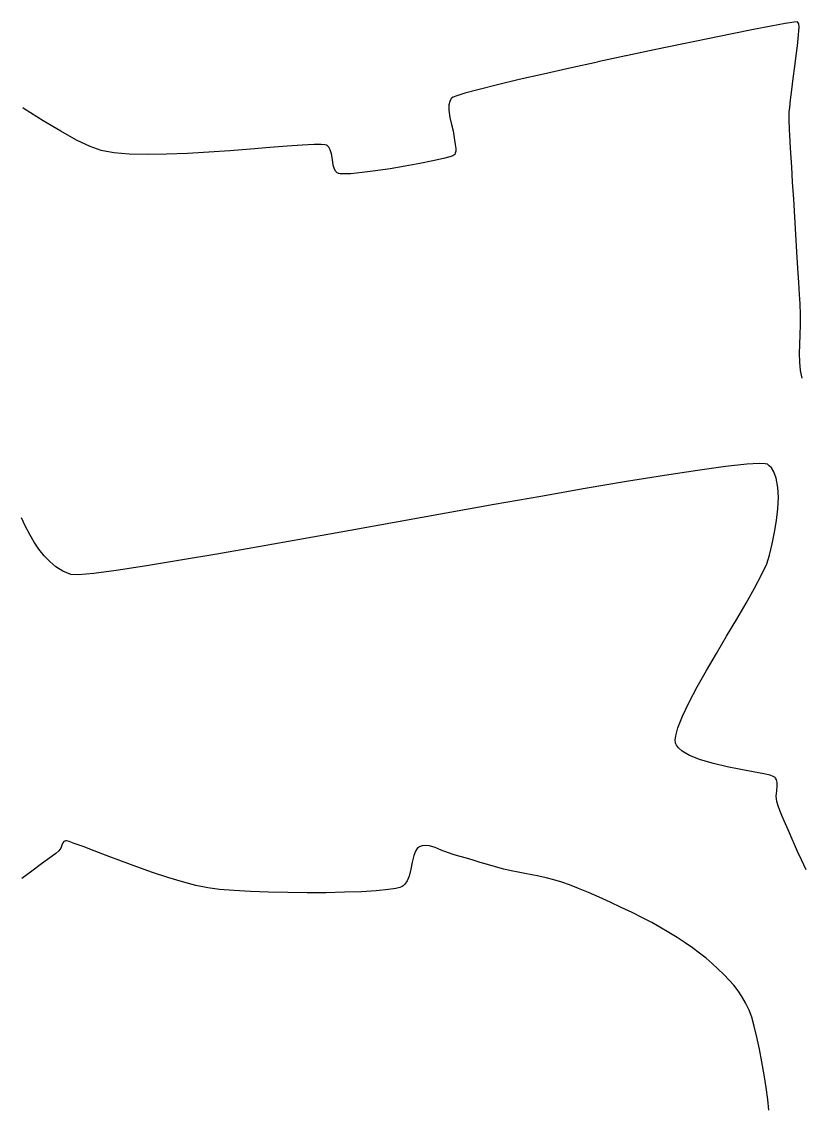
# Model space of a CAD drawing. Header units: feet. Extents: x 26064 to 27719, y 16802 to 28989.
# Drawn here: x 26825.4 to 26910.3, y 16977 to 17095.4 of the extents above; entities that cross this region are included whole.
import ezdxf

# ---------------------------------------------------------------- set-up
doc = ezdxf.new("R2010")
doc.units = ezdxf.units.FT
doc.header["$LTSCALE"] = 50
doc.header["$MEASUREMENT"] = 0
doc.linetypes.add('HIDDEN', pattern=[0.375, 0.25, -0.125])
doc.linetypes.add('HIDN25', pattern=[0.0938, 0.0625, -0.0313])
doc.layers.add('CONT-MJR', color=160, linetype='HIDDEN')
doc.layers.add('CONT-MNR', color=55, linetype='HIDN25')

msp = doc.modelspace()

# ---------------------------------------------------------------- linework, layer by layer
at = {"layer": 'CONT-MJR', "color": 7}
for p, q in [((26898.88498, 17046.56485, 640), (26895.2756, 17046.01455, 640)), ((26901.90786, 17046.97798, 640), (26898.88498, 17046.56485, 640)), ((26904.25485, 17047.23351, 640), (26901.90786, 17046.97798, 640)), ((26905.58572, 17047.3107, 640), (26904.25485, 17047.23351, 640)), ((26906.23491, 17047.2875, 640), (26905.58572, 17047.3107, 640)), ((26906.49081, 17047.23096, 640), (26906.23491, 17047.2875, 640)), ((26906.56354, 17047.18988, 640), (26906.49081, 17047.23096, 640)), ((26906.68533, 17047.07933, 640), (26906.56354, 17047.18988, 640)), ((26906.90461, 17046.83177, 640), (26906.68533, 17047.07933, 640)), ((26907.17574, 17046.3985, 640), (26906.90461, 17046.83177, 640)), ((26907.43746, 17045.71685, 640), (26907.17574, 17046.3985, 640)), ((26891.16914, 17045.34756, 640), (26886.65498, 17044.58432, 640)), ((26895.2756, 17046.01455, 640), (26891.16914, 17045.34756, 640)), ((26907.62168, 17044.72273, 640), (26907.43746, 17045.71685, 640)), ((26886.65498, 17044.58432, 640), (26881.82253, 17043.7453, 640)), ((26907.66968, 17043.60319, 640), (26907.62168, 17044.72273, 640)), ((26876.76119, 17042.85095, 640), (26871.56036, 17041.92173, 640)), ((26881.82253, 17043.7453, 640), (26876.76119, 17042.85095, 640)), ((26907.60566, 17042.39296, 640), (26907.66968, 17043.60319, 640)), ((26871.56036, 17041.92173, 640), (26866.30945, 17040.97811, 640)), ((26907.45384, 17041.12678, 640), (26907.60566, 17042.39296, 640)), ((26825.80098, 17040.47389, 640), (26825.35354, 17041.39988, 640)), ((26826.25988, 17039.59199, 640), (26825.80098, 17040.47389, 640)), ((26866.30945, 17040.97811, 640), (26861.09784, 17040.04052, 640)), ((26907.23841, 17039.83938, 640), (26907.45384, 17041.12678, 640)), ((26826.7412, 17038.76128, 640), (26826.25988, 17039.59199, 640)), ((26861.09784, 17040.04052, 640), (26856.01495, 17039.12945, 640)), ((26906.98357, 17038.56551, 640), (26907.23841, 17039.83938, 640)), ((26827.25589, 17037.98887, 640), (26826.7412, 17038.76128, 640)), ((26851.15017, 17038.26533, 640), (26846.5929, 17037.46863, 640)), ((26856.01495, 17039.12945, 640), (26851.15017, 17038.26533, 640)), ((26906.71354, 17037.33988, 640), (26906.98357, 17038.56551, 640)), ((26827.81492, 17037.28186, 640), (26827.25589, 17037.98887, 640)), ((26828.42924, 17036.64735, 640), (26827.81492, 17037.28186, 640)), ((26846.5929, 17037.46863, 640), (26842.43255, 17036.75981, 640)), ((26906.40124, 17036.41632, 640), (26906.71354, 17037.33988, 640)), ((26829.10981, 17036.09245, 640), (26828.42924, 17036.64735, 640)), ((26829.86759, 17035.62426, 640), (26829.10981, 17036.09245, 640)), ((26838.75852, 17036.15933, 640), (26835.6602, 17035.68764, 640)), ((26842.43255, 17036.75981, 640), (26838.75852, 17036.15933, 640)), ((26905.8415, 17035.20894, 640), (26906.40124, 17036.41632, 640)), ((26830.71354, 17035.24988, 640), (26829.86759, 17035.62426, 640)), ((26831.54831, 17035.21245, 640), (26830.71354, 17035.24988, 640)), ((26833.22699, 17035.36519, 640), (26831.54831, 17035.21245, 640)), ((26835.6602, 17035.68764, 640), (26833.22699, 17035.36519, 640)), ((26905.08021, 17033.76786, 640), (26905.8415, 17035.20894, 640)), ((26904.16329, 17032.1432, 640), (26905.08021, 17033.76786, 640)), ((26903.13661, 17030.38509, 640), (26904.16329, 17032.1432, 640)), ((26902.04607, 17028.54364, 640), (26903.13661, 17030.38509, 640)), ((26900.93757, 17026.66898, 640), (26902.04607, 17028.54364, 640)), ((26899.857, 17024.81123, 640), (26900.93757, 17026.66898, 640)), ((26898.85025, 17023.0205, 640), (26899.857, 17024.81123, 640)), ((26897.96323, 17021.34693, 640), (26898.85025, 17023.0205, 640)), ((26897.24182, 17019.84062, 640), (26897.96323, 17021.34693, 640)), ((26896.73191, 17018.55171, 640), (26897.24182, 17019.84062, 640)), ((26896.50712, 17017.71079, 640), (26896.73191, 17018.55171, 640)), ((26896.46077, 17017.20789, 640), (26896.50712, 17017.71079, 640)), ((26896.49358, 17016.93949, 640), (26896.46077, 17017.20789, 640)), ((26896.53021, 17016.82655, 640), (26896.49358, 17016.93949, 640)), ((26896.60089, 17016.68097, 640), (26896.53021, 17016.82655, 640)), ((26896.79809, 17016.40347, 640), (26896.60089, 17016.68097, 640)), ((26897.22132, 17016.01982, 640), (26896.79809, 17016.40347, 640)), ((26897.98946, 17015.56485, 640), (26897.22132, 17016.01982, 640)), ((26899.20423, 17015.07784, 640), (26897.98946, 17015.56485, 640)), ((26900.60729, 17014.66967, 640), (26899.20423, 17015.07784, 640)), ((26902.09727, 17014.32754, 640), (26900.60729, 17014.66967, 640)), ((26903.57282, 17014.03867, 640), (26902.09727, 17014.32754, 640)), ((26904.93258, 17013.79026, 640), (26903.57282, 17014.03867, 640)), ((26906.07519, 17013.56952, 640), (26904.93258, 17013.79026, 640)), ((26906.76482, 17013.40425, 640), (26906.07519, 17013.56952, 640)), ((26907.11706, 17013.28261, 640), (26906.76482, 17013.40425, 640)), ((26907.26115, 17013.20109, 640), (26907.11706, 17013.28261, 640)), ((26907.30354, 17013.15988, 640), (26907.26115, 17013.20109, 640)), ((26907.36256, 17013.07602, 640), (26907.30354, 17013.15988, 640)), ((26907.45168, 17012.90205, 640), (26907.36256, 17013.07602, 640)), ((26907.52407, 17012.62624, 640), (26907.45168, 17012.90205, 640)), ((26907.48519, 17011.70459, 640), (26907.53706, 17012.23289, 640)), ((26907.53706, 17012.23289, 640), (26907.52407, 17012.62624, 640)), ((26907.44339, 17011.14149, 640), (26907.48519, 17011.70459, 640)), ((26907.50354, 17010.54988, 640), (26907.44339, 17011.14149, 640)), ((26907.63493, 17010.09185, 640), (26907.50354, 17010.54988, 640)), ((26907.81946, 17009.58341, 640), (26907.63493, 17010.09185, 640)), ((26908.04639, 17009.02926, 640), (26907.81946, 17009.58341, 640)), ((26908.30499, 17008.43413, 640), (26908.04639, 17009.02926, 640)), ((26908.58454, 17007.80271, 640), (26908.30499, 17008.43413, 640)), ((26908.8743, 17007.13973, 640), (26908.58454, 17007.80271, 640)), ((26909.16354, 17006.44988, 640), (26908.8743, 17007.13973, 640)), ((26909.40789, 17005.89053, 640), (26909.16354, 17006.44988, 640)), ((26909.76175, 17005.12841, 640), (26909.40789, 17005.89053, 640)), ((26910.20116, 17004.19778, 640), (26909.76175, 17005.12841, 640)), ((26910.7022, 17003.13293, 640), (26910.20116, 17004.19778, 640))]:
    msp.add_line(p, q, dxfattribs=at)
at = {"layer": 'CONT-MNR', "color": 7, "extrusion": (0.182026, -0.983294, 0)}
msp.add_line((26908.39948, 17095.17583, 639), (26906.90353, 17094.8989, 639), dxfattribs=at)
at = {"layer": 'CONT-MNR', "color": 7, "extrusion": (0.164566, -0.986366, 0)}
msp.add_line((26909.37163, 17095.33802, 639), (26908.39948, 17095.17583, 639), dxfattribs=at)
at = {"layer": 'CONT-MNR', "color": 7, "extrusion": (0.086986, -0.99621, 0)}
msp.add_line((26909.74574, 17095.37069, 639), (26909.37163, 17095.33802, 639), dxfattribs=at)
at = {"layer": 'CONT-MNR', "color": 7, "extrusion": (0.847883, 0.530183, 0)}
msp.add_line((26909.89328, 17095.13473, 639), (26909.74574, 17095.37069, 639), dxfattribs=at)
at = {"layer": 'CONT-MNR', "color": 7, "extrusion": (0.996381, 0.084996, 0)}
msp.add_line((26909.92271, 17094.78978, 639), (26909.89328, 17095.13473, 639), dxfattribs=at)
at = {"layer": 'CONT-MNR', "color": 7, "extrusion": (0.198984, -0.980003, 0)}
msp.add_line((26902.63728, 17094.06004, 639), (26900.01548, 17093.5277, 639), dxfattribs=at)
at = {"layer": 'CONT-MNR', "color": 7, "extrusion": (0.195241, -0.980755, 0)}
msp.add_line((26904.95805, 17094.52204, 639), (26902.63728, 17094.06004, 639), dxfattribs=at)
at = {"layer": 'CONT-MNR', "color": 7, "extrusion": (0.190176, -0.98175, 0)}
msp.add_line((26906.90353, 17094.8989, 639), (26904.95805, 17094.52204, 639), dxfattribs=at)
at = {"layer": 'CONT-MNR', "color": 7}
for p, q in [((26909.83006, 17093.54118, 639), (26909.86574, 17093.95069, 639)), ((26909.86574, 17093.95069, 639), (26909.89365, 17094.38028, 639)), ((26909.89365, 17094.38028, 639), (26909.92271, 17094.78978, 639)), ((26897.16691, 17092.93981, 639), (26894.16582, 17092.31118, 639)), ((26909.73983, 17092.75939, 639), (26909.83006, 17093.54118, 639)), ((26891.08646, 17091.65659, 639), (26888.00309, 17090.99085, 639)), ((26872.0345, 17086.93676, 639), (26871.93051, 17086.7099, 639)), ((26872.1024, 17087.03902, 639), (26872.0345, 17086.93676, 639)), ((26908.90615, 17086.05924, 639), (26909.00369, 17086.89656, 639)), ((26827.70984, 17084.61009, 639), (26825.64411, 17085.91634, 639)), ((26871.84527, 17086.32242, 639), (26871.83898, 17085.74201, 639)), ((26871.9508, 17084.96613, 639), (26872.12704, 17084.20181, 639)), ((26872.29428, 17083.52143, 639), (26872.37907, 17082.99736, 639)), ((26908.89074, 17083.52569, 639), (26908.87171, 17083.97482, 639)), ((26908.91256, 17083.10547, 639), (26908.89074, 17083.52569, 639)), ((26858.34913, 17081.99995, 639), (26857.96538, 17082.02742, 639)), ((26858.5574, 17081.94069, 639), (26858.50834, 17081.96418, 639)), ((26872.37907, 17082.99736, 639), (26872.43774, 17082.50047, 639)), ((26834.02074, 17081.36569, 639), (26832.82532, 17081.79185, 639)), ((26835.38862, 17081.11786, 639), (26834.02074, 17081.36569, 639)), ((26839.01774, 17080.92936, 639), (26837.07597, 17080.97768, 639)), ((26854.26744, 17081.83562, 639), (26852.36685, 17081.68343, 639)), ((26858.94525, 17081.44463, 639), (26858.7866, 17081.72488, 639)), ((26859.07741, 17080.9997, 639), (26858.94525, 17081.44463, 639)), ((26872.26488, 17080.79126, 639), (26871.92969, 17080.67528, 639)), ((26872.39278, 17080.85592, 639), (26872.26488, 17080.79126, 639)), ((26872.42574, 17080.88402, 639), (26872.39278, 17080.85592, 639)), ((26872.59361, 17081.2829, 639), (26872.53905, 17081.07197, 639)), ((26909.12061, 17079.60632, 639), (26909.03175, 17081.07859, 639)), ((26859.26927, 17079.77724, 639), (26859.17366, 17080.38486, 639)), ((26867.101, 17079.65507, 639), (26865.46987, 17079.38319, 639)), ((26868.67191, 17079.94252, 639), (26867.101, 17079.65507, 639)), ((26860.02003, 17078.83291, 639), (26859.84303, 17078.86886, 639)), ((26861.17891, 17078.84286, 639), (26860.42166, 17078.81277, 639)), ((26862.41245, 17078.95888, 639), (26861.17891, 17078.84286, 639)), ((26865.46987, 17079.38319, 639), (26863.8749, 17079.14506, 639)), ((26909.68695, 17070.34435, 639), (26909.57161, 17072.22618, 639)), ((26909.79479, 17068.5822, 639), (26909.68695, 17070.34435, 639)), ((26910.03074, 17064.68569, 639), (26909.97095, 17065.68567, 639)), ((26909.99581, 17060.27762, 639), (26910.03066, 17061.31711, 639)), ((26910.00459, 17058.33974, 639), (26909.97986, 17059.28428, 639)), ((26910.26324, 17056.60777, 639), (26910.09179, 17057.44668, 639)), ((26829.62765, 17005.48304, 641), (26829.42386, 17005.16797, 641)), ((26868.38197, 17005.42924, 641), (26868.197, 17005.15321, 641)), ((26868.7312, 17005.66714, 641), (26868.62386, 17005.61797, 641)), ((26868.94912, 17005.73627, 641), (26868.7312, 17005.66714, 641)), ((26869.28455, 17005.77425, 641), (26868.94912, 17005.73627, 641)), ((26870.35931, 17005.53723, 641), (26869.74889, 17005.72258, 641)), ((26871.69333, 17004.9943, 641), (26871.0063, 17005.27426, 641)), ((26872.42386, 17004.75797, 641), (26871.69333, 17004.9943, 641)), ((26828.45461, 17004.41569, 641), (26827.55672, 17003.75641, 641)), ((26836.25736, 17004.04572, 641), (26834.69423, 17004.63467, 641)), ((26837.91078, 17003.43838, 641), (26836.25736, 17004.04572, 641)), ((26873.08265, 17004.57849, 641), (26872.42386, 17004.75797, 641)), ((26876.05337, 17003.68342, 641), (26875.25124, 17003.924, 641)), ((26839.60016, 17002.84196, 641), (26837.91078, 17003.43838, 641)), ((26867.70799, 17003.19788, 641), (26867.5165, 17002.44712, 641)), ((26876.90273, 17003.43979, 641), (26876.05337, 17003.68342, 641)), ((26877.80386, 17003.19797, 641), (26876.90273, 17003.43979, 641)), ((26878.59769, 17003.0101, 641), (26877.80386, 17003.19797, 641)), ((26880.86504, 17002.5833, 641), (26880.11456, 17002.71791, 641)), ((26842.8696, 17001.79911, 641), (26841.27121, 17002.28577, 641)), ((26845.63114, 17001.15161, 641), (26844.34101, 17001.41129, 641)), ((26852.23449, 17000.68734, 641), (26850.26234, 17000.76155, 641)), ((26858.51274, 17000.6345, 641), (26856.42565, 17000.62365, 641)), ((26860.50623, 17000.67405, 641), (26858.51274, 17000.6345, 641)), ((26863.94856, 17000.83987, 641), (26862.34016, 17000.74245, 641)), ((26865.26547, 17000.96649, 641), (26863.94856, 17000.83987, 641)), ((26866.49387, 17001.19312, 641), (26866.06481, 17001.08891, 641)), ((26866.76101, 17001.30797, 641), (26866.69083, 17001.2685, 641)), ((26888.16881, 17000.14031, 641), (26887.0069, 17000.64295, 641)), ((26889.3733, 16999.60013, 641), (26888.16881, 17000.14031, 641)), ((26890.58463, 16999.03818, 641), (26889.3733, 16999.60013, 641)), ((26891.76708, 16998.47023, 641), (26890.58463, 16999.03818, 641)), ((26892.88492, 16997.91203, 641), (26891.76708, 16998.47023, 641)), ((26895.75654, 16996.31192, 641), (26894.78386, 16996.88797, 641)), ((26898.34174, 16994.62692, 641), (26897.53329, 16995.18469, 641)), ((26899.09983, 16994.06867, 641), (26898.34174, 16994.62692, 641)), ((26900.47371, 16992.93749, 641), (26899.80976, 16993.50662, 641)), ((26901.09386, 16992.35797, 641), (26900.47371, 16992.93749, 641)), ((26902.31103, 16991.13097, 641), (26901.73852, 16991.7214, 641)), ((26905.62033, 16983.62212, 641), (26905.33959, 16984.93177, 641)), ((26906.52081, 16978.13166, 641), (26906.34531, 16979.4331, 641))]:
    msp.add_line(p, q, dxfattribs=at)
at = {"layer": 'CONT-MNR', "color": 7, "extrusion": (0.20212, -0.979361, 0)}
msp.add_line((26900.01548, 17093.5277, 639), (26897.16691, 17092.93981, 639), dxfattribs=at)
at = {"layer": 'CONT-MNR', "color": 7, "extrusion": (0.992479, -0.122417, 0)}
msp.add_line((26909.61027, 17091.70905, 639), (26909.73983, 17092.75939, 639), dxfattribs=at)
at = {"layer": 'CONT-MNR', "color": 7, "extrusion": (0.207926, -0.978145, 0)}
msp.add_line((26894.16582, 17092.31118, 639), (26891.08646, 17091.65659, 639), dxfattribs=at)
at = {"layer": 'CONT-MNR', "color": 7, "extrusion": (0.992103, -0.125429, 0)}
msp.add_line((26909.45664, 17090.49388, 639), (26909.61027, 17091.70905, 639), dxfattribs=at)
at = {"layer": 'CONT-MNR', "color": 7, "extrusion": (0.218935, -0.975739, 0)}
msp.add_line((26884.98997, 17090.32876, 639), (26882.12135, 17089.6851, 639), dxfattribs=at)
at = {"layer": 'CONT-MNR', "color": 7, "extrusion": (0.214617, -0.976698, 0)}
msp.add_line((26888.00309, 17090.99085, 639), (26884.98997, 17090.32876, 639), dxfattribs=at)
at = {"layer": 'CONT-MNR', "color": 7, "extrusion": (0.991995, -0.126279, 0)}
msp.add_line((26909.29418, 17089.2176, 639), (26909.45664, 17090.49388, 639), dxfattribs=at)
at = {"layer": 'CONT-MNR', "color": 7, "extrusion": (0.232101, -0.972692, 0)}
msp.add_line((26879.47149, 17089.07468, 639), (26877.11463, 17088.51229, 639), dxfattribs=at)
at = {"layer": 'CONT-MNR', "color": 7, "extrusion": (-0.22448, 0.974479, 0)}
msp.add_line((26882.12135, 17089.6851, 639), (26879.47149, 17089.07468, 639), dxfattribs=at)
at = {"layer": 'CONT-MNR', "color": 7, "extrusion": (0.992093, -0.125504, 0)}
msp.add_line((26909.13811, 17087.98392, 639), (26909.29418, 17089.2176, 639), dxfattribs=at)
at = {"layer": 'CONT-MNR', "color": 7, "extrusion": (0.262959, -0.964807, 0)}
msp.add_line((26875.12504, 17088.01274, 639), (26873.57697, 17087.59081, 639), dxfattribs=at)
at = {"layer": 'CONT-MNR', "color": 7, "extrusion": (0.243526, -0.969894, 0)}
msp.add_line((26877.11463, 17088.51229, 639), (26875.12504, 17088.01274, 639), dxfattribs=at)
at = {"layer": 'CONT-MNR', "color": 7, "extrusion": (0.992445, -0.122688, 0)}
msp.add_line((26909.00369, 17086.89656, 639), (26909.13811, 17087.98392, 639), dxfattribs=at)
at = {"layer": 'CONT-MNR', "color": 7, "extrusion": (0.976646, -0.214855, 0)}
msp.add_line((26871.93051, 17086.7099, 639), (26871.84527, 17086.32242, 639), dxfattribs=at)
at = {"layer": 'CONT-MNR', "color": 7, "extrusion": (-0.682257, 0.731112, 0)}
msp.add_line((26872.14009, 17087.07419, 639), (26872.1024, 17087.03902, 639), dxfattribs=at)
at = {"layer": 'CONT-MNR', "color": 7, "extrusion": (-0.48418, 0.874968, 0)}
msp.add_line((26872.2928, 17087.1587, 639), (26872.14009, 17087.07419, 639), dxfattribs=at)
at = {"layer": 'CONT-MNR', "color": 7, "extrusion": (-0.36166, 0.93231, 0)}
msp.add_line((26872.70631, 17087.3191, 639), (26872.2928, 17087.1587, 639), dxfattribs=at)
at = {"layer": 'CONT-MNR', "color": 7, "extrusion": (-0.2979, 0.954597, 0)}
msp.add_line((26873.57697, 17087.59081, 639), (26872.70631, 17087.3191, 639), dxfattribs=at)
at = {"layer": 'CONT-MNR', "color": 7, "extrusion": (-0.546353, -0.837555, 0)}
msp.add_line((26825.64411, 17085.91634, 639), (26825.49784, 17086.01176, 639), dxfattribs=at)
at = {"layer": 'CONT-MNR', "color": 7, "extrusion": (0.989775, 0.142641, 0)}
msp.add_line((26871.83898, 17085.74201, 639), (26871.9508, 17084.96613, 639), dxfattribs=at)
at = {"layer": 'CONT-MNR', "color": 7, "extrusion": (0.999341, -0.036287, 0)}
msp.add_line((26908.84447, 17085.1276, 639), (26908.86074, 17085.57569, 639), dxfattribs=at)
at = {"layer": 'CONT-MNR', "color": 7, "extrusion": (0.995619, -0.093504, 0)}
msp.add_line((26908.86074, 17085.57569, 639), (26908.90615, 17086.05924, 639), dxfattribs=at)
at = {"layer": 'CONT-MNR', "color": 7, "extrusion": (-0.515465, -0.856911, 0)}
msp.add_line((26829.62512, 17083.45798, 639), (26827.70984, 17084.61009, 639), dxfattribs=at)
at = {"layer": 'CONT-MNR', "color": 7, "extrusion": (0.999999, -0.001322, 0)}
msp.add_line((26908.84395, 17084.73717, 639), (26908.84447, 17085.1276, 639), dxfattribs=at)
at = {"layer": 'CONT-MNR', "color": 7, "extrusion": (0.999591, 0.028581, 0)}
msp.add_line((26908.85457, 17084.36577, 639), (26908.84395, 17084.73717, 639), dxfattribs=at)
at = {"layer": 'CONT-MNR', "color": 7, "extrusion": (0.999041, 0.043787, 0)}
msp.add_line((26908.87171, 17083.97482, 639), (26908.85457, 17084.36577, 639), dxfattribs=at)
at = {"layer": 'CONT-MNR', "color": 7, "extrusion": (0.485043, 0.87449, 0)}
msp.add_line((26831.3452, 17082.50392, 639), (26829.62512, 17083.45798, 639), dxfattribs=at)
at = {"layer": 'CONT-MNR', "color": 7, "extrusion": (0.971094, 0.238697, 0)}
msp.add_line((26872.12704, 17084.20181, 639), (26872.29428, 17083.52143, 639), dxfattribs=at)
at = {"layer": 'CONT-MNR', "color": 7, "extrusion": (0.998335, 0.057685, 0)}
msp.add_line((26908.96098, 17082.26738, 639), (26908.91256, 17083.10547, 639), dxfattribs=at)
at = {"layer": 'CONT-MNR', "color": 7, "extrusion": (-0.433528, -0.90114, 0)}
msp.add_line((26832.82532, 17081.79185, 639), (26831.3452, 17082.50392, 639), dxfattribs=at)
at = {"layer": 'CONT-MNR', "color": 7, "extrusion": (0.07178, -0.99742, 0)}
msp.add_line((26855.90187, 17081.95324, 639), (26854.26744, 17081.83562, 639), dxfattribs=at)
at = {"layer": 'CONT-MNR', "color": 7, "extrusion": (0.051539, -0.998671, 0)}
msp.add_line((26857.20505, 17082.0205, 639), (26855.90187, 17081.95324, 639), dxfattribs=at)
at = {"layer": 'CONT-MNR', "color": 7, "extrusion": (0.009098, -0.999959, 0)}
msp.add_line((26857.96538, 17082.02742, 639), (26857.20505, 17082.0205, 639), dxfattribs=at)
at = {"layer": 'CONT-MNR', "color": 7, "extrusion": (-0.219153, -0.97569, 0)}
msp.add_line((26858.50834, 17081.96418, 639), (26858.34913, 17081.99995, 639), dxfattribs=at)
at = {"layer": 'CONT-MNR', "color": 7, "extrusion": (0.598493, 0.801128, 0)}
msp.add_line((26858.64273, 17081.87695, 639), (26858.5574, 17081.94069, 639), dxfattribs=at)
at = {"layer": 'CONT-MNR', "color": 7, "extrusion": (0.981556, 0.191174, 0)}
msp.add_line((26872.43774, 17082.50047, 639), (26872.52946, 17082.02955, 639), dxfattribs=at)
at = {"layer": 'CONT-MNR', "color": 7, "extrusion": (0.988264, 0.152754, 0)}
msp.add_line((26872.52946, 17082.02955, 639), (26872.59651, 17081.59574, 639), dxfattribs=at)
at = {"layer": 'CONT-MNR', "color": 7, "extrusion": (0.998233, 0.059428, 0)}
msp.add_line((26909.03175, 17081.07859, 639), (26908.96098, 17082.26738, 639), dxfattribs=at)
at = {"layer": 'CONT-MNR', "color": 7, "extrusion": (-0.082789, -0.996567, 0)}
msp.add_line((26837.07597, 17080.97768, 639), (26835.38862, 17081.11786, 639), dxfattribs=at)
at = {"layer": 'CONT-MNR', "color": 7, "extrusion": (0.013011, -0.999915, 0)}
msp.add_line((26841.14884, 17080.95709, 639), (26839.01774, 17080.92936, 639), dxfattribs=at)
at = {"layer": 'CONT-MNR', "color": 7, "extrusion": (0.03898, -0.99924, 0)}
msp.add_line((26843.4042, 17081.04507, 639), (26841.14884, 17080.95709, 639), dxfattribs=at)
at = {"layer": 'CONT-MNR', "color": 7, "extrusion": (0.057122, -0.998367, 0)}
msp.add_line((26845.71876, 17081.1775, 639), (26843.4042, 17081.04507, 639), dxfattribs=at)
at = {"layer": 'CONT-MNR', "color": 7, "extrusion": (0.069599, -0.997575, 0)}
msp.add_line((26848.02743, 17081.33857, 639), (26845.71876, 17081.1775, 639), dxfattribs=at)
at = {"layer": 'CONT-MNR', "color": 7, "extrusion": (0.077485, -0.996993, 0)}
msp.add_line((26850.26515, 17081.51248, 639), (26848.02743, 17081.33857, 639), dxfattribs=at)
at = {"layer": 'CONT-MNR', "color": 7, "extrusion": (0.081073, -0.996708, 0)}
msp.add_line((26852.36685, 17081.68343, 639), (26850.26515, 17081.51248, 639), dxfattribs=at)
at = {"layer": 'CONT-MNR', "color": 7, "extrusion": (0.726404, 0.687268, 0)}
msp.add_line((26858.7866, 17081.72488, 639), (26858.64273, 17081.87695, 639), dxfattribs=at)
at = {"layer": 'CONT-MNR', "color": 7, "extrusion": (0.987967, 0.154664, 0)}
msp.add_line((26859.17366, 17080.38486, 639), (26859.07741, 17080.9997, 639), dxfattribs=at)
at = {"layer": 'CONT-MNR', "color": 7, "extrusion": (0.799314, -0.600914, 0)}
msp.add_line((26872.47081, 17080.94397, 639), (26872.42574, 17080.88402, 639), dxfattribs=at)
at = {"layer": 'CONT-MNR', "color": 7, "extrusion": (0.882425, -0.470454, 0)}
msp.add_line((26872.53905, 17081.07197, 639), (26872.47081, 17080.94397, 639), dxfattribs=at)
at = {"layer": 'CONT-MNR', "color": 7, "extrusion": (0.999957, -0.009286, 0)}
msp.add_line((26872.59651, 17081.59574, 639), (26872.59361, 17081.2829, 639), dxfattribs=at)
at = {"layer": 'CONT-MNR', "color": 7, "extrusion": (0.95654, 0.291601, 0)}
msp.add_line((26859.39997, 17079.34848, 639), (26859.26927, 17079.77724, 639), dxfattribs=at)
at = {"layer": 'CONT-MNR', "color": 7, "extrusion": (0.197418, -0.980319, 0)}
msp.add_line((26870.08621, 17080.22733, 639), (26868.67191, 17079.94252, 639), dxfattribs=at)
at = {"layer": 'CONT-MNR', "color": 7, "extrusion": (0.221659, -0.975124, 0)}
msp.add_line((26871.24754, 17080.49132, 639), (26870.08621, 17080.22733, 639), dxfattribs=at)
at = {"layer": 'CONT-MNR', "color": 7, "extrusion": (-0.260381, 0.965506, 0)}
msp.add_line((26871.92969, 17080.67528, 639), (26871.24754, 17080.49132, 639), dxfattribs=at)
at = {"layer": 'CONT-MNR', "color": 7, "extrusion": (0.998156, 0.060695, 0)}
msp.add_line((26909.22329, 17077.91775, 639), (26909.12061, 17079.60632, 639), dxfattribs=at)
at = {"layer": 'CONT-MNR', "color": 7, "extrusion": (0.857813, 0.513962, 0)}
msp.add_line((26859.55698, 17079.08643, 639), (26859.39997, 17079.34848, 639), dxfattribs=at)
at = {"layer": 'CONT-MNR', "color": 7, "extrusion": (0.693121, 0.720822, 0)}
msp.add_line((26859.6995, 17078.94939, 639), (26859.55698, 17079.08643, 639), dxfattribs=at)
at = {"layer": 'CONT-MNR', "color": 7, "extrusion": (0.547727, 0.836657, 0)}
msp.add_line((26859.78407, 17078.89402, 639), (26859.6995, 17078.94939, 639), dxfattribs=at)
at = {"layer": 'CONT-MNR', "color": 7, "extrusion": (-0.392586, -0.919716, 0)}
msp.add_line((26859.84303, 17078.86886, 639), (26859.78407, 17078.89402, 639), dxfattribs=at)
at = {"layer": 'CONT-MNR', "color": 7, "extrusion": (-0.050085, -0.998745, 0)}
msp.add_line((26860.42166, 17078.81277, 639), (26860.02003, 17078.83291, 639), dxfattribs=at)
at = {"layer": 'CONT-MNR', "color": 7, "extrusion": (0.126285, -0.991994, 0)}
msp.add_line((26863.8749, 17079.14506, 639), (26862.41245, 17078.95888, 639), dxfattribs=at)
at = {"layer": 'CONT-MNR', "color": 7, "extrusion": (0.99814, 0.060961, 0)}
msp.add_line((26909.33552, 17076.08007, 639), (26909.22329, 17077.91775, 639), dxfattribs=at)
at = {"layer": 'CONT-MNR', "color": 7, "extrusion": (0.998131, 0.061112, 0)}
msp.add_line((26909.45305, 17074.16048, 639), (26909.33552, 17076.08007, 639), dxfattribs=at)
at = {"layer": 'CONT-MNR', "color": 7, "extrusion": (0.998127, 0.06118, 0)}
msp.add_line((26909.57161, 17072.22618, 639), (26909.45305, 17074.16048, 639), dxfattribs=at)
at = {"layer": 'CONT-MNR', "color": 7, "extrusion": (0.998145, 0.060883, 0)}
msp.add_line((26909.89088, 17067.0069, 639), (26909.79479, 17068.5822, 639), dxfattribs=at)
at = {"layer": 'CONT-MNR', "color": 7, "extrusion": (0.998169, 0.060492, 0)}
msp.add_line((26909.97095, 17065.68567, 639), (26909.89088, 17067.0069, 639), dxfattribs=at)
at = {"layer": 'CONT-MNR', "color": 7, "extrusion": (0.999432, 0.033696, 0)}
msp.add_line((26910.06991, 17063.52381, 639), (26910.03074, 17064.68569, 639), dxfattribs=at)
at = {"layer": 'CONT-MNR', "color": 7, "extrusion": (0.999979, -0.006485, 0)}
msp.add_line((26910.06262, 17062.40006, 639), (26910.06991, 17063.52381, 639), dxfattribs=at)
at = {"layer": 'CONT-MNR', "color": 7, "extrusion": (0.999565, -0.029501, 0)}
msp.add_line((26910.03066, 17061.31711, 639), (26910.06262, 17062.40006, 639), dxfattribs=at)
at = {"layer": 'CONT-MNR', "color": 7, "extrusion": (0.999871, -0.016058, 0)}
msp.add_line((26909.97986, 17059.28428, 639), (26909.99581, 17060.27762, 639), dxfattribs=at)
at = {"layer": 'CONT-MNR', "color": 7, "extrusion": (0.995267, 0.097179, 0)}
msp.add_line((26910.09179, 17057.44668, 639), (26910.00459, 17058.33974, 639), dxfattribs=at)
at = {"layer": 'CONT-MNR', "color": 7, "extrusion": (0.783779, -0.62104, 0)}
msp.add_line((26829.98347, 17006.18724, 641), (26829.874, 17006.04909, 641), dxfattribs=at)
at = {"layer": 'CONT-MNR', "color": 7, "extrusion": (-0.575106, 0.818079, 0)}
msp.add_line((26830.07817, 17006.25382, 641), (26829.98347, 17006.18724, 641), dxfattribs=at)
at = {"layer": 'CONT-MNR', "color": 7, "extrusion": (0.397933, -0.917414, 0)}
msp.add_line((26830.13386, 17006.27797, 641), (26830.07817, 17006.25382, 641), dxfattribs=at)
at = {"layer": 'CONT-MNR', "color": 7, "extrusion": (0.111002, -0.99382, 0)}
msp.add_line((26830.16171, 17006.28108, 641), (26830.13386, 17006.27797, 641), dxfattribs=at)
at = {"layer": 'CONT-MNR', "color": 7, "extrusion": (-0.153605, -0.988132, 0)}
msp.add_line((26830.26559, 17006.26493, 641), (26830.16171, 17006.28108, 641), dxfattribs=at)
at = {"layer": 'CONT-MNR', "color": 7, "extrusion": (-0.273194, -0.961959, 0)}
msp.add_line((26830.53541, 17006.18831, 641), (26830.26559, 17006.26493, 641), dxfattribs=at)
at = {"layer": 'CONT-MNR', "color": 7, "extrusion": (0.324481, 0.945892, 0)}
msp.add_line((26831.08969, 17005.99816, 641), (26830.53541, 17006.18831, 641), dxfattribs=at)
at = {"layer": 'CONT-MNR', "color": 7, "extrusion": (0.637753, -0.770241, 0)}
msp.add_line((26829.42386, 17005.16797, 641), (26829.10773, 17004.90622, 641), dxfattribs=at)
at = {"layer": 'CONT-MNR', "color": 7, "extrusion": (0.925189, -0.379506, 0)}
msp.add_line((26829.76345, 17005.81409, 641), (26829.62765, 17005.48304, 641), dxfattribs=at)
at = {"layer": 'CONT-MNR', "color": 7, "extrusion": (0.904866, -0.425697, 0)}
msp.add_line((26829.874, 17006.04909, 641), (26829.76345, 17005.81409, 641), dxfattribs=at)
at = {"layer": 'CONT-MNR', "color": 7, "extrusion": (-0.347353, -0.937734, 0)}
msp.add_line((26832.05608, 17005.6402, 641), (26831.08969, 17005.99816, 641), dxfattribs=at)
at = {"layer": 'CONT-MNR', "color": 7, "extrusion": (0.355762, 0.934577, 0)}
msp.add_line((26833.2757, 17005.17593, 641), (26832.05608, 17005.6402, 641), dxfattribs=at)
at = {"layer": 'CONT-MNR', "color": 7, "extrusion": (0.356495, 0.934297, 0)}
msp.add_line((26834.69423, 17004.63467, 641), (26833.2757, 17005.17593, 641), dxfattribs=at)
at = {"layer": 'CONT-MNR', "color": 7, "extrusion": (0.934937, -0.354815, 0)}
msp.add_line((26868.197, 17005.15321, 641), (26868.01667, 17004.67802, 641), dxfattribs=at)
at = {"layer": 'CONT-MNR', "color": 7, "extrusion": (-0.66309, 0.74854, 0)}
msp.add_line((26868.53611, 17005.56579, 641), (26868.38197, 17005.42924, 641), dxfattribs=at)
at = {"layer": 'CONT-MNR', "color": 7, "extrusion": (0.511159, -0.859486, 0)}
msp.add_line((26868.62386, 17005.61797, 641), (26868.53611, 17005.56579, 641), dxfattribs=at)
at = {"layer": 'CONT-MNR', "color": 7, "extrusion": (-0.110585, -0.993867, 0)}
msp.add_line((26869.74889, 17005.72258, 641), (26869.28455, 17005.77425, 641), dxfattribs=at)
at = {"layer": 'CONT-MNR', "color": 7, "extrusion": (-0.376532, -0.926404, 0)}
msp.add_line((26871.0063, 17005.27426, 641), (26870.35931, 17005.53723, 641), dxfattribs=at)
at = {"layer": 'CONT-MNR', "color": 7, "extrusion": (0.590215, -0.807246, 0)}
msp.add_line((26827.55672, 17003.75641, 641), (26826.50629, 17002.98839, 641), dxfattribs=at)
at = {"layer": 'CONT-MNR', "color": 7, "extrusion": (0.600539, -0.799596, 0)}
msp.add_line((26829.10773, 17004.90622, 641), (26828.45461, 17004.41569, 641), dxfattribs=at)
at = {"layer": 'CONT-MNR', "color": 7, "extrusion": (0.982262, -0.187512, 0)}
msp.add_line((26867.85484, 17003.9671, 641), (26867.70799, 17003.19788, 641), dxfattribs=at)
at = {"layer": 'CONT-MNR', "color": 7, "extrusion": (0.975056, -0.221959, 0)}
msp.add_line((26868.01667, 17004.67802, 641), (26867.85484, 17003.9671, 641), dxfattribs=at)
at = {"layer": 'CONT-MNR', "color": 7, "extrusion": (-0.281894, -0.959446, 0)}
msp.add_line((26873.77044, 17004.37642, 641), (26873.08265, 17004.57849, 641), dxfattribs=at)
at = {"layer": 'CONT-MNR', "color": 7, "extrusion": (-0.291471, -0.95658, 0)}
msp.add_line((26874.49179, 17004.15662, 641), (26873.77044, 17004.37642, 641), dxfattribs=at)
at = {"layer": 'CONT-MNR', "color": 7, "extrusion": (-0.292874, -0.956151, 0)}
msp.add_line((26875.25124, 17003.924, 641), (26874.49179, 17004.15662, 641), dxfattribs=at)
at = {"layer": 'CONT-MNR', "color": 7, "extrusion": (0.592394, -0.805648, 0)}
msp.add_line((26826.50629, 17002.98839, 641), (26825.39555, 17002.17165, 641), dxfattribs=at)
at = {"layer": 'CONT-MNR', "color": 7, "extrusion": (-0.315806, -0.948824, 0)}
msp.add_line((26841.27121, 17002.28577, 641), (26839.60016, 17002.84196, 641), dxfattribs=at)
at = {"layer": 'CONT-MNR', "color": 7, "extrusion": (-0.19838, -0.980125, 0)}
msp.add_line((26879.36335, 17002.85513, 641), (26878.59769, 17003.0101, 641), dxfattribs=at)
at = {"layer": 'CONT-MNR', "color": 7, "extrusion": (-0.179693, -0.983723, 0)}
msp.add_line((26880.11456, 17002.71791, 641), (26879.36335, 17002.85513, 641), dxfattribs=at)
at = {"layer": 'CONT-MNR', "color": 7, "extrusion": (-0.189266, -0.981926, 0)}
msp.add_line((26881.62849, 17002.43614, 641), (26880.86504, 17002.5833, 641), dxfattribs=at)
at = {"layer": 'CONT-MNR', "color": 7, "extrusion": (-0.254867, -0.966976, 0)}
msp.add_line((26844.34101, 17001.41129, 641), (26842.8696, 17001.79911, 641), dxfattribs=at)
at = {"layer": 'CONT-MNR', "color": 7, "extrusion": (0.592031, -0.805915, 0)}
msp.add_line((26866.86893, 17001.38725, 641), (26866.76101, 17001.30797, 641), dxfattribs=at)
at = {"layer": 'CONT-MNR', "color": 7, "extrusion": (-0.697714, 0.716376, 0)}
msp.add_line((26867.05985, 17001.5732, 641), (26866.86893, 17001.38725, 641), dxfattribs=at)
at = {"layer": 'CONT-MNR', "color": 7, "extrusion": (0.825479, -0.564432, 0)}
msp.add_line((26867.29108, 17001.91138, 641), (26867.05985, 17001.5732, 641), dxfattribs=at)
at = {"layer": 'CONT-MNR', "color": 7, "extrusion": (0.921732, -0.387829, 0)}
msp.add_line((26867.5165, 17002.44712, 641), (26867.29108, 17001.91138, 641), dxfattribs=at)
at = {"layer": 'CONT-MNR', "color": 7, "extrusion": (0.216052, 0.976382, 0)}
msp.add_line((26882.41864, 17002.2613, 641), (26881.62849, 17002.43614, 641), dxfattribs=at)
at = {"layer": 'CONT-MNR', "color": 7, "extrusion": (0.253521, 0.96733, 0)}
msp.add_line((26883.24919, 17002.04362, 641), (26882.41864, 17002.2613, 641), dxfattribs=at)
at = {"layer": 'CONT-MNR', "color": 7, "extrusion": (0.297479, 0.954728, 0)}
msp.add_line((26884.13386, 17001.76797, 641), (26883.24919, 17002.04362, 641), dxfattribs=at)
at = {"layer": 'CONT-MNR', "color": 7, "extrusion": (-0.339009, -0.940783, 0)}
msp.add_line((26884.9537, 17001.47255, 641), (26884.13386, 17001.76797, 641), dxfattribs=at)
at = {"layer": 'CONT-MNR', "color": 7, "extrusion": (-0.365114, -0.930963, 0)}
msp.add_line((26885.92328, 17001.09229, 641), (26884.9537, 17001.47255, 641), dxfattribs=at)
at = {"layer": 'CONT-MNR', "color": 7, "extrusion": (-0.123891, -0.992296, 0)}
msp.add_line((26846.8947, 17000.99385, 641), (26845.63114, 17001.15161, 641), dxfattribs=at)
at = {"layer": 'CONT-MNR', "color": 7, "extrusion": (-0.082793, -0.996567, 0)}
msp.add_line((26848.46042, 17000.86377, 641), (26846.8947, 17000.99385, 641), dxfattribs=at)
at = {"layer": 'CONT-MNR', "color": 7, "extrusion": (-0.056641, -0.998395, 0)}
msp.add_line((26850.26234, 17000.76155, 641), (26848.46042, 17000.86377, 641), dxfattribs=at)
at = {"layer": 'CONT-MNR', "color": 7, "extrusion": (-0.022159, -0.999754, 0)}
msp.add_line((26854.31091, 17000.64132, 641), (26852.23449, 17000.68734, 641), dxfattribs=at)
at = {"layer": 'CONT-MNR', "color": 7, "extrusion": (-0.008354, -0.999965, 0)}
msp.add_line((26856.42565, 17000.62365, 641), (26854.31091, 17000.64132, 641), dxfattribs=at)
at = {"layer": 'CONT-MNR', "color": 7, "extrusion": (0.037271, -0.999305, 0)}
msp.add_line((26862.34016, 17000.74245, 641), (26860.50623, 17000.67405, 641), dxfattribs=at)
at = {"layer": 'CONT-MNR', "color": 7, "extrusion": (0.151394, -0.988474, 0)}
msp.add_line((26866.06481, 17001.08891, 641), (26865.26547, 17000.96649, 641), dxfattribs=at)
at = {"layer": 'CONT-MNR', "color": 7, "extrusion": (0.35745, -0.933932, 0)}
msp.add_line((26866.69083, 17001.2685, 641), (26866.49387, 17001.19312, 641), dxfattribs=at)
at = {"layer": 'CONT-MNR', "color": 7, "extrusion": (-0.383037, -0.923733, 0)}
msp.add_line((26887.0069, 17000.64295, 641), (26885.92328, 17001.09229, 641), dxfattribs=at)
at = {"layer": 'CONT-MNR', "color": 7, "extrusion": (0.463799, 0.885941, 0)}
msp.add_line((26893.90243, 16997.37935, 641), (26892.88492, 16997.91203, 641), dxfattribs=at)
at = {"layer": 'CONT-MNR', "color": 7, "extrusion": (-0.486924, -0.873444, 0)}
msp.add_line((26894.78386, 16996.88797, 641), (26893.90243, 16997.37935, 641), dxfattribs=at)
at = {"layer": 'CONT-MNR', "color": 7, "extrusion": (0.526203, 0.850359, 0)}
msp.add_line((26896.67228, 16995.74526, 641), (26895.75654, 16996.31192, 641), dxfattribs=at)
at = {"layer": 'CONT-MNR', "color": 7, "extrusion": (-0.545614, -0.838037, 0)}
msp.add_line((26897.53329, 16995.18469, 641), (26896.67228, 16995.74526, 641), dxfattribs=at)
at = {"layer": 'CONT-MNR', "color": 7, "extrusion": (-0.620719, -0.784033, 0)}
msp.add_line((26899.80976, 16993.50662, 641), (26899.09983, 16994.06867, 641), dxfattribs=at)
at = {"layer": 'CONT-MNR', "color": 7, "extrusion": (-0.702631, -0.711554, 0)}
msp.add_line((26901.73852, 16991.7214, 641), (26901.09386, 16992.35797, 641), dxfattribs=at)
at = {"layer": 'CONT-MNR', "color": 7, "extrusion": (0.746233, 0.665685, 0)}
msp.add_line((26902.8229, 16990.55717, 641), (26902.31103, 16991.13097, 641), dxfattribs=at)
at = {"layer": 'CONT-MNR', "color": 7, "extrusion": (0.785179, 0.619268, 0)}
msp.add_line((26903.28561, 16989.97049, 641), (26902.8229, 16990.55717, 641), dxfattribs=at)
at = {"layer": 'CONT-MNR', "color": 7, "extrusion": (0.828583, 0.559866, 0)}
msp.add_line((26903.71068, 16989.34141, 641), (26903.28561, 16989.97049, 641), dxfattribs=at)
at = {"layer": 'CONT-MNR', "color": 7, "extrusion": (0.869125, 0.494593, 0)}
msp.add_line((26904.10959, 16988.64041, 641), (26903.71068, 16989.34141, 641), dxfattribs=at)
at = {"layer": 'CONT-MNR', "color": 7, "extrusion": (0.901916, 0.431911, 0)}
msp.add_line((26904.49386, 16987.83797, 641), (26904.10959, 16988.64041, 641), dxfattribs=at)
at = {"layer": 'CONT-MNR', "color": 7, "extrusion": (0.938202, 0.346087, 0)}
msp.add_line((26904.76824, 16987.09418, 641), (26904.49386, 16987.83797, 641), dxfattribs=at)
at = {"layer": 'CONT-MNR', "color": 7, "extrusion": (0.96084, 0.277104, 0)}
msp.add_line((26905.05286, 16986.10728, 641), (26904.76824, 16987.09418, 641), dxfattribs=at)
at = {"layer": 'CONT-MNR', "color": 7, "extrusion": (0.971515, 0.236979, 0)}
msp.add_line((26905.33959, 16984.93177, 641), (26905.05286, 16986.10728, 641), dxfattribs=at)
at = {"layer": 'CONT-MNR', "color": 7, "extrusion": (0.98208, 0.188464, 0)}
msp.add_line((26905.88694, 16982.23281, 641), (26905.62033, 16983.62212, 641), dxfattribs=at)
at = {"layer": 'CONT-MNR', "color": 7, "extrusion": (0.985403, 0.170236, 0)}
msp.add_line((26906.13131, 16980.81831, 641), (26905.88694, 16982.23281, 641), dxfattribs=at)
at = {"layer": 'CONT-MNR', "color": 7, "extrusion": (0.988276, 0.152676, 0)}
msp.add_line((26906.34531, 16979.4331, 641), (26906.13131, 16980.81831, 641), dxfattribs=at)
at = {"layer": 'CONT-MNR', "color": 7, "extrusion": (0.993917, 0.110135, 0)}
msp.add_line((26906.64971, 16976.96845, 641), (26906.52081, 16978.13166, 641), dxfattribs=at)

doc.saveas('drawing.dxf')
